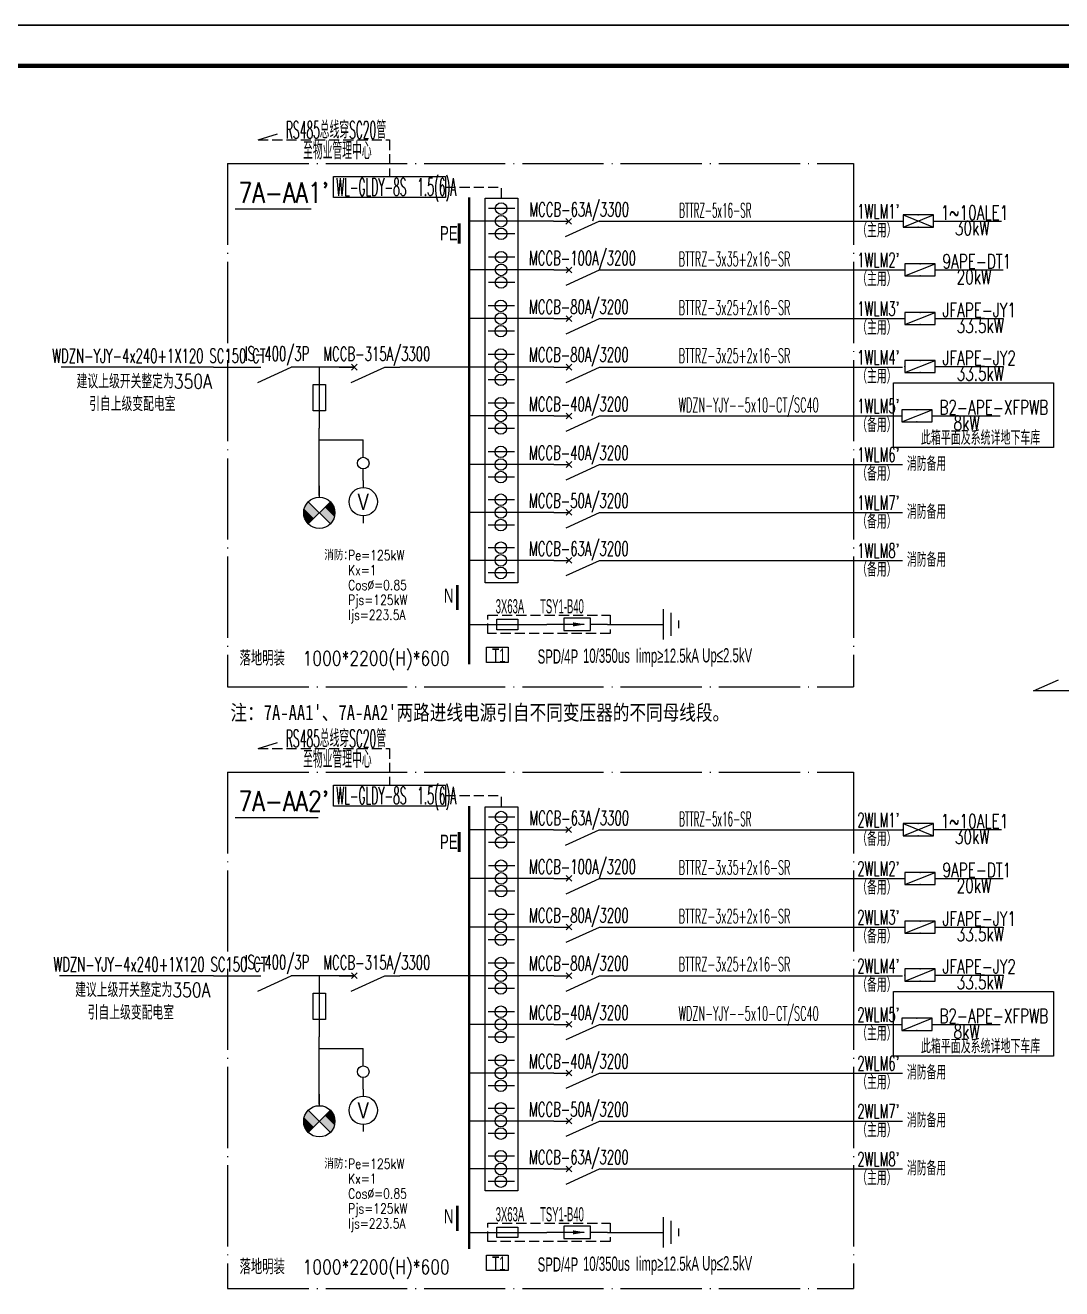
# Model space of a CAD drawing. Extents: x -127004 to 341119, y -13158 to 456864.
# Drawn here: x 176552 to 202085, y 215241 to 246361 of the extents above; entities that cross this region are included whole.
import ezdxf
from ezdxf.enums import TextEntityAlignment as Align

# ---------------------------------------------------------------- set-up
doc = ezdxf.new("R2010")
doc.units = 0
doc.header["$LTSCALE"] = 1000
doc.linetypes.add('DASH', pattern=[0.35, 0.25, -0.1])
doc.linetypes.add('DOTE', pattern=[2.42, 2, -0.2, 0.02, -0.2])
doc.layers.get('0').update_dxf_attribs({"linetype": 'CONTINUOUS'})
for name, color, linetype in [('D-TEXT', 7, 'CONTINUOUS'), ('DIM-箱柜', 3, 'CONTINUOUS'), ('DOTLN', 2, 'DASH'), ('EL-1', 4, 'DASH'), ('ELEMENT', 3, 'CONTINUOUS'), ('EQUIP-箱柜', 3, 'CONTINUOUS'), ('PUB_TEXT', 7, 'CONTINUOUS'), ('SHEBEI', 7, 'CONTINUOUS'), ('SIG_TEXT', 7, 'CONTINUOUS'), ('TEL_TEXT', 3, 'CONTINUOUS'), ('TEL_TITLE', 7, 'CONTINUOUS'), ('WIRE', 4, 'CONTINUOUS'), ('WIRE-照明', 1, 'CONTINUOUS'), ('XT', 6, 'CONTINUOUS'), ('内审意见修改', 2, 'CONTINUOUS')]:
    doc.layers.add(name, color=color, linetype=linetype)
doc.layers.add('内审要求修改2.10', color=6, linetype='CONTINUOUS', plot=False)
doc.styles.add('_COMPLEX', font='ros.shx', dxfattribs={"width": 0.6, "bigfont": 'jd.shx'})
doc.styles.add('_HZTXT', font='ROMANS2', dxfattribs={"width": 0.8, "bigfont": 'HZDF2'})
doc.styles.add('_SIMPLEX', font='SIMPLEX.shx', dxfattribs={"width": 0.8})
doc.styles.add('_TCH_LABEL', font='COMPLEX', dxfattribs={"bigfont": 'GBCBIG'})
doc.styles.add('_TEL_DIM', font='ROMANS2', dxfattribs={"width": 0.8, "height": 3.5, "bigfont": 'HZDF2'})
doc.styles.add('_XCSG', font='XCSG.shx', dxfattribs={"width": 0.6})
doc.styles.add('B', font='ROMANS2', dxfattribs={"width": 0.8, "bigfont": 'HZDF2'})
doc.styles.get("Standard").update_dxf_attribs({"font": 'GBENOR', "bigfont": 'GBCBIG'})
doc.styles.add('黑体', font='simhei.ttf', dxfattribs={"width": 0.8})

# ---------------------------------------------------------------- blocks, each defined once
blk = doc.blocks.new('SADF AGF AERG AER GER')
at = {"layer": 'DIM-箱柜'}
blk.add_lwpolyline([(-462150, -1228514), (-378050, -1228514), (-378050, -1287914), (-462150, -1287914)], close=True, dxfattribs=at)
blk = doc.blocks.new('A$C6873132B')
at = {"layer": 'DIM-箱柜'}
blk.add_blockref('SADF AGF AERG AER GER', (378050, 1287914), dxfattribs=at)
blk = doc.blocks.new('M_M0')
blk.add_line((-0.25, -0.2), (0, -0.75))
for points in [[(0, 0), (0, -0.25)], [(0, -1), (0, -0.75)]]:
    blk.add_lwpolyline(points)
at = {"width": 0.8, "flags": 9}
blk.add_attdef('S', (0.25, -0.5), '', height=0.2, dxfattribs=at)
blk = doc.blocks.new('M_M7')
for p, q in [((-0.25, -0.2), (0, -0.75)), ((-0.047, -0.297), (0.047, -0.203)), ((-0.047, -0.203), (0.047, -0.297))]:
    blk.add_line(p, q)
for points in [[(0, 0), (0, -0.25)], [(0, -0.75), (0, -1)]]:
    blk.add_lwpolyline(points)
at = {"width": 0.8, "flags": 9}
blk.add_attdef('S', (0.25, -0.5), '', height=0.2, dxfattribs=at)
blk = doc.blocks.new('M_M58MSL')
for points in [[(0, 0), (0, -0.167)], [(0, -0.833), (0, -1)]]:
    blk.add_lwpolyline(points)
blk.add_circle((0, -0.5), 0.333)
at = {"style": '_SIMPLEX', "width": 0.8, "flags": 8}
blk.add_attdef('$TEXT$', text='', height=0.333, dxfattribs=at).set_placement((0, -0.5), align=Align.MIDDLE_CENTER)
at = {"width": 0.8, "flags": 9}
blk.add_attdef('S', (0.25, -0.5), '', height=0.2, dxfattribs=at)
blk = doc.blocks.new('M_M12')
for p, q in [((-0.1, -0.717), (-0.1, -0.283)), ((-0.1, -0.283), (0.1, -0.283)), ((0.1, -0.283), (0.1, -0.717)), ((0.1, -0.717), (-0.1, -0.717))]:
    blk.add_line(p, q)
blk.add_lwpolyline([(0, 0), (0, -1)])
at = {"width": 0.8, "flags": 9}
blk.add_attdef('S', (0.25, -0.5), '', height=0.2, dxfattribs=at)
blk = doc.blocks.new('M_M57DRB')
for p, q in [((0.259, -0.374), (-0.259, -0.893)), ((0.259, -0.893), (-0.259, -0.374))]:
    blk.add_line(p, q)
blk.add_lwpolyline([(0, 0), (0, -0.267)])
blk.add_circle((0, -0.633), 0.367)
for points in [[(-0.13, -0.763), (-0.354, -0.538), (0, -0.633), (-0.259, -0.374)], [(-0.225, -0.858), (-0.354, -0.728), (-0.13, -0.763), (-0.354, -0.538)], [(0.13, -0.504), (0.354, -0.728), (0, -0.633), (0.259, -0.893)], [(0.225, -0.409), (0.354, -0.538), (0.13, -0.504), (0.354, -0.728)], [(0.259, -0.374), (0.259, -0.374), (0.225, -0.409), (0.354, -0.538)], [(-0.259, -0.893), (-0.259, -0.893), (-0.225, -0.858), (-0.354, -0.728)]]:
    blk.add_solid(points)
at = {"width": 0.8, "flags": 9}
blk.add_attdef('S', (0.25, -0.5), '', height=0.2, dxfattribs=at)
blk = doc.blocks.new('$equip$00001424')
for p, q in [((-0.75, 0), (0.75, 0.6)), ((-0.75, 0.6), (0.75, 0)), ((0.75, 0.6), (-0.75, 0.6)), ((-0.75, 0.6), (-0.75, 0)), ((-0.75, 0), (0.75, 0)), ((0.75, 0), (0.75, 0.6))]:
    blk.add_line(p, q)
for p in [(-0.75, 0.3), (0, 0.6), (0, 0), (0.75, 0.3)]:
    blk.add_point(p)
at = {"style": '_TCH_LABEL', "flags": 9}
blk.add_attdef('A', (0, 0), '', height=0.00002, dxfattribs=at)
blk = doc.blocks.new('$equip$00001416')
for p, q in [((0.75, 0.6), (-0.75, 0.6)), ((-0.75, 0), (0.75, 0.6)), ((-0.75, 0.6), (-0.75, 0)), ((-0.75, 0), (0.75, 0)), ((0.75, 0), (0.75, 0.6))]:
    blk.add_line(p, q)
for p in [(-0.75, 0.3), (0, 0.6), (0, 0), (0.75, 0.3)]:
    blk.add_point(p)
at = {"style": '_TCH_LABEL', "flags": 9}
blk.add_attdef('A', (0, 0), '', height=0.00002, dxfattribs=at)
blk = doc.blocks.new('M_M24')
for p, q in [((-0.25, -0.375), (0.25, -0.375)), ((-0.1875, -0.5), (0.1875, -0.5)), ((-0.0625, -0.625), (0.0625, -0.625))]:
    blk.add_line(p, q)
blk.add_lwpolyline([(0, 0), (0, -0.375)])
at = {"width": 0.8, "flags": 9}
blk.add_attdef('S', (0.25, -0.5), '', height=0.2, dxfattribs=at)
blk = doc.blocks.new('M_M17')
for p, q in [((-0.1, -0.717), (-0.1, -0.283)), ((-0.1, -0.283), (0.1, -0.283)), ((0, -0.383), (0, -0.717)), ((0.1, -0.283), (0.1, -0.717)), ((0.1, -0.717), (-0.1, -0.717))]:
    blk.add_line(p, q)
for points in [[(0, 0), (0, -0.283)], [(0, -0.717), (0, -1)]]:
    blk.add_lwpolyline(points)
for points in [[(-0.033, -0.567), (0.033, -0.567), (0, -0.367), (0.033, -0.567)], [(0.033, -0.567), (0, -0.367), (-0.033, -0.567), (0.033, -0.567)], [(0, -0.367), (-0.033, -0.567), (0.033, -0.567), (0, -0.367)]]:
    blk.add_solid(points)
at = {"width": 0.8, "flags": 9}
blk.add_attdef('S', (0.25, -0.5), '', height=0.2, dxfattribs=at)
blk = doc.blocks.new('T1')
at = {"layer": 'DOTLN', "linetype": 'DASH', "elevation": -4260}
blk.add_lwpolyline([(42028, 231032), (45043, 231032), (45043, 230576), (42028, 230576)], close=True, dxfattribs=at)
at = {"layer": 'ELEMENT', "elevation": -4260}
blk.add_lwpolyline([(42254, 230674), (42254, 230934), (42764, 230934), (42764, 230674)], close=True, dxfattribs=at)
at = {"layer": 'TEL_TEXT', "ltscale": 2}
blk.add_lwpolyline([(41994, 230241), (42528, 230241), (42528, 229865), (41994, 229865)], close=True, dxfattribs=at)
at = {"layer": 'WIRE-照明'}
for p, q in [((41567, 230804), (42330, 230804)), ((42330, 230804), (43480, 230804)), ((44980, 230804), (45793, 230804))]:
    blk.add_line(p, q, dxfattribs=at)
at = {"layer": 'ELEMENT', "yscale": 1500, "zscale": 1500}
for name, p, xscale, rotation in [('M_M17', (44980, 230804), -1500, 270), ('M_M24', (45793, 230804), 1500, 90)]:
    blk.add_blockref(name, p, dxfattribs=dict(at, xscale=xscale, rotation=rotation))
at = {"layer": 'TEL_TEXT', "ltscale": 2, "style": '_COMPLEX'}
for s, width, p in [('3X63A      TSY1-B40', 0.5, (42222, 231075)), ('T1', 0.6, (42135, 229861)), ('SPD/4P', 0.6, (43255, 229838)), ('10/350us', 0.6, (44372, 229857)), ('Iimp≥12.5kA', 0.6, (45671, 229858)), ('Up≤2.5kV', 0.6, (47309, 229868))]:
    blk.add_text(s, height=350, dxfattribs=dict(at, width=width)).set_placement(p)

msp = doc.modelspace()

# ---------------------------------------------------------------- linework, layer by layer
at = {"color": 0}
for p, q in [((182287, 243536, 0), (182763, 243687, 0)), ((182287, 228546, 0), (182763, 228697, 0))]:
    msp.add_line(p, q, dxfattribs=at)
at = {"linetype": 'DASH'}
for p, q in [((182287, 243536, 0), (185523, 243536, 0)), ((185523, 243536, 0), (185523, 242636, 0)), ((186902, 242376), (188285, 242376)), ((188285, 242100), (188285, 242376)), ((182287, 228546, 0), (185523, 228546, 0)), ((185523, 228546, 0), (185523, 227646, 0)), ((186902, 227387), (188285, 227387)), ((188285, 227110), (188285, 227387))]:
    msp.add_line(p, q, dxfattribs=at)
at = {"color": 2, "elevation": 0}
for points in [[(184145, 242636), (186902, 242636), (186902, 242117), (184145, 242117)], [(184145, 227646), (186902, 227646), (186902, 227127), (184145, 227127)]]:
    msp.add_lwpolyline(points, close=True, dxfattribs=at)
at = {"color": 0}
for points in [[(187880, 242100), (188689, 242100), (188689, 232627), (187880, 232627)], [(187880, 227110), (188689, 227110), (188689, 217656), (187880, 217656)]]:
    msp.add_lwpolyline(points, close=True, dxfattribs=at)
at = {"linetype": 'Continuous', "const_width": 72.9}
for points in [[(187238, 241480), (187238, 240983)], [(187196, 232574), (187196, 231956)], [(187238, 226491), (187238, 225994)], [(187196, 217285), (187196, 216666)]]:
    msp.add_lwpolyline(points, dxfattribs=at)
for points in [[(197944, 237551), (201879, 237551), (201879, 235962), (197944, 235962)], [(197944, 222561), (201879, 222561), (201879, 220972), (197944, 220972)]]:
    msp.add_lwpolyline(points, close=True)
at = {"color": 2}
for centre in [(188275, 241847, 0), (188275, 241535, 0), (188275, 241224, 0), (188275, 240648, 0), (188275, 240336, 0), (188275, 240026, 0), (188267, 239449, 0), (188267, 239137, 0), (188267, 238827, 0), (188267, 238251, 0), (188267, 237939, 0), (188267, 237628, 0), (188267, 237052, 0), (188267, 236740, 0), (188267, 236430, 0), (188267, 235854, 0), (188267, 235542, 0), (188267, 235231, 0), (188267, 234673, 0), (188267, 234361, 0), (188267, 234050, 0), (188267, 233492, 0), (188267, 233180, 0), (188267, 232870, 0), (188275, 226857, 0), (188275, 226545, 0), (188275, 226235, 0), (188275, 225658, 0), (188275, 225346, 0), (188275, 225036, 0), (188267, 224460, 0), (188267, 224148, 0), (188267, 223837, 0), (188267, 223261, 0), (188267, 222949, 0), (188267, 222639, 0), (188267, 222063, 0), (188267, 221751, 0), (188267, 221440, 0), (188267, 220864, 0), (188267, 220552, 0), (188267, 220241, 0), (188267, 219683, 0), (188267, 219371, 0), (188267, 219061, 0), (188267, 218502, 0), (188267, 218190, 0), (188267, 217880, 0)]:
    msp.add_circle(centre, 143, dxfattribs=at)
for centre in [(184878, 235576), (184878, 220586)]:
    msp.add_circle(centre, 143)
at = {"layer": 'PUB_TEXT', "color": 2}
for p, q in [((183599, 241830), (181725, 241830)), ((183769, 226840), (181725, 226840))]:
    msp.add_line(p, q, dxfattribs=at)
at = {"layer": 'SHEBEI', "linetype": 'DOTE'}
for p, q in [((181538, 242954), (196958, 242954)), ((181538, 242954), (181538, 230069)), ((196958, 242954), (196958, 230069)), ((181538, 230069), (196958, 230069)), ((181538, 227964), (196958, 227964)), ((181538, 227964), (181538, 215250)), ((196958, 227964), (196958, 215250)), ((181538, 215250), (196958, 215250))]:
    msp.add_line(p, q, dxfattribs=at)
at = {"layer": 'TEL_TITLE'}
for points in [[(148461, 246361), (232561, 246361), (232561, 305761), (148461, 305761)], [(148461, 186961), (232561, 186961), (232561, 246361), (148461, 246361)]]:
    msp.add_lwpolyline(points, close=True, dxfattribs=at)
at = {"layer": 'TEL_TITLE', "const_width": 100}
msp.add_lwpolyline([(150961, 187961), (231561, 187961), (231561, 245361), (150961, 245361)], close=True, dxfattribs=at)
at = {"layer": 'WIRE', "color": 4}
for p, q in [((188610, 241847, 0), (187967, 241847, 0)), ((188610, 241535, 0), (187967, 241535, 0)), ((188610, 241224, 0), (187967, 241224, 0)), ((188610, 240648, 0), (187967, 240648, 0)), ((188610, 240336, 0), (187967, 240336, 0)), ((188610, 240026, 0), (187967, 240026, 0)), ((188602, 239449, 0), (187959, 239449, 0)), ((188602, 239137, 0), (187959, 239137, 0)), ((188602, 238827, 0), (187959, 238827, 0)), ((188602, 238251, 0), (187959, 238251, 0)), ((188602, 237939, 0), (187959, 237939, 0)), ((188602, 237628, 0), (187959, 237628, 0)), ((188602, 237052, 0), (187959, 237052, 0)), ((188602, 236740, 0), (187959, 236740, 0)), ((188602, 236430, 0), (187959, 236430, 0)), ((188602, 235854, 0), (187959, 235854, 0)), ((188602, 235542, 0), (187959, 235542, 0)), ((188602, 235231, 0), (187959, 235231, 0)), ((188602, 234673, 0), (187959, 234673, 0)), ((188602, 234361, 0), (187959, 234361, 0)), ((188602, 234050, 0), (187959, 234050, 0)), ((188602, 233492, 0), (187959, 233492, 0)), ((188602, 233180, 0), (187959, 233180, 0)), ((188602, 232870, 0), (187959, 232870, 0)), ((188610, 226857, 0), (187967, 226857, 0)), ((188610, 226545, 0), (187967, 226545, 0)), ((188610, 226235, 0), (187967, 226235, 0)), ((188610, 225658, 0), (187967, 225658, 0)), ((188610, 225346, 0), (187967, 225346, 0)), ((188610, 225036, 0), (187967, 225036, 0)), ((188602, 224460, 0), (187959, 224460, 0)), ((188602, 224148, 0), (187959, 224148, 0)), ((188602, 223837, 0), (187959, 223837, 0)), ((188602, 223261, 0), (187959, 223261, 0)), ((188602, 222949, 0), (187959, 222949, 0)), ((188602, 222639, 0), (187959, 222639, 0)), ((188602, 222063, 0), (187959, 222063, 0)), ((188602, 221751, 0), (187959, 221751, 0)), ((188602, 221440, 0), (187959, 221440, 0)), ((188602, 220864, 0), (187959, 220864, 0)), ((188602, 220552, 0), (187959, 220552, 0)), ((188602, 220241, 0), (187959, 220241, 0)), ((188602, 219683, 0), (187959, 219683, 0)), ((188602, 219371, 0), (187959, 219371, 0)), ((188602, 219061, 0), (187959, 219061, 0)), ((188602, 218502, 0), (187959, 218502, 0)), ((188602, 218190, 0), (187959, 218190, 0)), ((188602, 217880, 0), (187959, 217880, 0))]:
    msp.add_line(p, q, dxfattribs=at)
at = {"layer": 'WIRE-照明'}
for p, q in [((189561, 241535), (187485, 241535)), ((191061, 241535), (192089, 241535)), ((191606, 241535), (198177, 241535)), ((198927, 241538), (200601, 241538)), ((189573, 240336), (187485, 240336)), ((191073, 240336), (192171, 240336)), ((191689, 240336), (198210, 240336)), ((198970, 240336), (200643, 240336)), ((189573, 239137), (187485, 239137)), ((191073, 239137), (192171, 239137)), ((191689, 239137), (198210, 239137)), ((198970, 239137), (200643, 239137)), ((181191, 237939), (177434, 237939)), ((181191, 237939), (182086, 237939)), ((184620, 237939), (183382, 237939)), ((187485, 237939), (185781, 237939)), ((189573, 237939), (187485, 237939)), ((191073, 237939), (192171, 237939)), ((191689, 237939), (198163, 237939)), ((198970, 237957), (200643, 237957)), ((189573, 236740), (187485, 236740)), ((191073, 236740), (192171, 236740)), ((191689, 236740), (198163, 236740)), ((198893, 236740), (200567, 236740)), ((183796, 234780), (183796, 236439)), ((183796, 236150), (184878, 236150)), ((184878, 235720), (184878, 236150)), ((184878, 235150), (184878, 235434)), ((189573, 235542), (187485, 235542)), ((191073, 235542), (192171, 235542)), ((191689, 235542), (198163, 235542)), ((189573, 234361), (187485, 234361)), ((191073, 234361), (192171, 234361)), ((191689, 234361), (198163, 234361)), ((189573, 233180), (187485, 233180)), ((191073, 233180), (192171, 233180)), ((191689, 233180), (198163, 233180)), ((189561, 226545), (187485, 226545)), ((191061, 226545), (192089, 226545)), ((191061, 226545), (192089, 226545)), ((191606, 226545), (198177, 226545)), ((198927, 226548), (200601, 226548)), ((189573, 225346), (187485, 225346)), ((191073, 225346), (192171, 225346)), ((191073, 225346), (192171, 225346)), ((191689, 225346), (198210, 225346)), ((198970, 225346), (200643, 225346)), ((189573, 224148), (187485, 224148)), ((191073, 224148), (192171, 224148)), ((191073, 224148), (192171, 224148)), ((191689, 224148), (198210, 224148)), ((198970, 224148), (200643, 224148)), ((181191, 222949), (177398, 222949)), ((181191, 222949), (182086, 222949)), ((184620, 222949), (183382, 222949)), ((187485, 222949), (185781, 222949)), ((189573, 222949), (187485, 222949)), ((191073, 222949), (192171, 222949)), ((191073, 222949), (192171, 222949)), ((191689, 222949), (198163, 222949)), ((198970, 222967), (200643, 222967)), ((189573, 221751), (187485, 221751)), ((191073, 221751), (192171, 221751)), ((191073, 221751), (192171, 221751)), ((191689, 221751), (198163, 221751)), ((198893, 221751), (200567, 221751)), ((183796, 219790), (183796, 221449)), ((183796, 221160), (184878, 221160)), ((184878, 220730), (184878, 221160)), ((184878, 220160), (184878, 220445)), ((189573, 220552), (187485, 220552)), ((191073, 220552), (192171, 220552)), ((191073, 220552), (192171, 220552)), ((191689, 220552), (198163, 220552)), ((189573, 219371), (187485, 219371)), ((191073, 219371), (192171, 219371)), ((191073, 219371), (192171, 219371)), ((191689, 219371), (198163, 219371)), ((189573, 218190), (187485, 218190)), ((191073, 218190), (192171, 218190)), ((191073, 218190), (192171, 218190)), ((191689, 218190), (198163, 218190))]:
    msp.add_line(p, q, dxfattribs=at)
at = {"layer": 'WIRE-照明', "const_width": 60}
for points in [[(187485, 242120), (187485, 230621)], [(187485, 227130), (187485, 216222)]]:
    msp.add_lwpolyline(points, dxfattribs=at)
at = {"layer": 'XT'}
for p, q in [((201387, 229969), (202002, 230236)), ((206893, 229969), (201387, 229969))]:
    msp.add_line(p, q, dxfattribs=at)

# ---------------------------------------------------------------- block references
at = {"layer": 'DIM-箱柜'}
for p in [(610611, 1534275), (610611, 1474875)]:
    msp.add_blockref('SADF AGF AERG AER GER', p, dxfattribs=at)
at = {"layer": 'EL-1'}
for p in [(145919, 800), (145919, -14175)]:
    msp.add_blockref('T1', p, dxfattribs=at)
at = {"layer": 'ELEMENT', "xscale": 1500, "yscale": 1500, "zscale": 1500, "rotation": 90}
for p in [(189561, 241535), (189573, 240336), (189573, 239137), (184281, 237939), (189573, 237939), (189573, 236740), (189573, 235542), (189573, 234361), (189573, 233180), (189561, 226545), (189561, 226545), (189573, 225346), (189573, 225346), (189573, 224148), (189573, 224148), (184281, 222949), (189573, 222949), (189573, 222949), (189573, 221751), (189573, 221751), (189573, 220552), (189573, 220552), (189573, 219371), (189573, 219371), (189573, 218190), (189573, 218190)]:
    msp.add_blockref('M_M7', p, dxfattribs=at)
at = {"layer": 'ELEMENT', "linetype": 'ByBlock', "xscale": 1500, "yscale": 1500, "zscale": 1500, "rotation": 90}
for p in [(181980, 237939), (181980, 222949)]:
    msp.add_blockref('M_M0', p, dxfattribs=at)
at = {"layer": 'ELEMENT'}
for name, p, xscale, yscale, zscale in [('M_M12', (183796, 237939), 1500, 1500, 1500), ('M_M57DRB', (183796, 235018), 1050, 1050, 1050), ('M_M12', (183796, 222949), 1500, 1500, 1500), ('M_M57DRB', (183796, 220029), 1050, 1050, 1050)]:
    msp.add_blockref(name, p, dxfattribs=dict(at, xscale=xscale, yscale=yscale, zscale=zscale))
ref = msp.add_blockref('M_M58MSL', (184878, 235150), dxfattribs=dict(at, xscale=1050, yscale=1050, zscale=1050))
ref.add_attrib('$TEXT$', 'V', dxfattribs={"layer": '0', "height": 400, "style": '_XCSG', "width": 0.8, "flags": 8}).set_placement((184878, 234625), align=Align.MIDDLE_CENTER)
ref = msp.add_blockref('M_M58MSL', (184878, 220160), dxfattribs=dict(at, xscale=1050, yscale=1050, zscale=1050))
ref.add_attrib('$TEXT$', 'V', dxfattribs={"layer": '0', "height": 400, "style": '_XCSG', "width": 0.8, "flags": 8}).set_placement((184878, 219635), align=Align.MIDDLE_CENTER)
at = {"layer": 'EQUIP-箱柜', "xscale": 500, "yscale": 500, "zscale": 500}
for name, p in [('$equip$00001424', (198552, 241388)), ('$equip$00001416', (198595, 240186)), ('$equip$00001416', (198595, 238987)), ('$equip$00001416', (198595, 237807)), ('$equip$00001416', (198518, 236590)), ('$equip$00001424', (198552, 226398)), ('$equip$00001416', (198595, 225196)), ('$equip$00001416', (198595, 223998)), ('$equip$00001416', (198595, 222817)), ('$equip$00001416', (198518, 221601))]:
    msp.add_blockref(name, p, dxfattribs=at)
at = {"layer": '内审要求修改2.10'}
msp.add_blockref('A$C6873132B', (232561, 186961), dxfattribs=at)

# ---------------------------------------------------------------- texts
at = {"layer": 'D-TEXT', "color": 0, "style": '_HZTXT', "width": 0.45}
for s, height, p in [('RS485总线穿SC20管', 428.57, (182973, 243570, 0)), ('至物业管理中心', 428.6, (183396, 243057, 0)), ('RS485总线穿SC20管', 428.57, (182973, 228580, 0)), ('至物业管理中心', 428.6, (183396, 228068, 0))]:
    msp.add_text(s, height=height, dxfattribs=at).set_placement(p)
at = {"layer": 'PUB_TEXT', "color": 2, "style": '_HZTXT', "width": 0.8}
for s, p in [("7A-AA1'", (181801, 241990)), ("7A-AA2'", (181801, 227000))]:
    msp.add_text(s, height=500, dxfattribs=at).set_placement(p)
at = {"layer": 'PUB_TEXT', "style": '_HZTXT'}
for s, height, width, p in [('BTTRZ-5x16-SR', 350, 0.45, (192659, 241628)), ("1WLM1'", 350, 0.6, (197048, 241603)), ('1~10ALE1', 350, 0.7, (199107, 241572)), ('（主用）', 350, 0.6, (197048, 241135)), ('30kW', 350, 0.7, (199455, 241188)), ('BTTRZ-3x35+2x16-SR', 350, 0.5, (192649, 240429)), ("1WLM2'", 350, 0.6, (197048, 240403)), ('9APE-DT1', 350, 0.7, (199149, 240371)), ('（主用）', 350, 0.6, (197048, 239936)), ('20kW', 350, 0.7, (199497, 239986)), ('BTTRZ-3x25+2x16-SR', 350, 0.5, (192649, 239231)), ("1WLM3'", 350, 0.6, (197048, 239204)), ('JFAPE-JY1', 350, 0.7, (199149, 239172)), ('（主用）', 350, 0.6, (197048, 238738)), ('33.5kW', 350, 0.7, (199497, 238787)), ('WDZN-YJY-4x240+1X120 SC150 CT', 350, 0.6, (177217, 238045)), ('IS-400/3P', 350, 0.6, (181956, 238097)), ('MCCB-315A/3300', 350, 0.6, (183895, 238092)), ('BTTRZ-3x25+2x16-SR', 350, 0.5, (192649, 238050)), ("1WLM4'", 350, 0.6, (197048, 238005)), ('JFAPE-JY2', 350, 0.7, (199149, 237992)), ('建议上级开关整定为350A', 350, 0.8, (177818, 237415)), ('（主用）', 350, 0.6, (197048, 237539)), ('33.5kW', 350, 0.7, (199497, 237607)), ('引自上级变配电室', 350, 0.8, (178125, 236858)), ('WDZN-YJY--5x10-CT/SC40', 350, 0.5, (192649, 236833)), ("1WLM5'", 350, 0.6, (197048, 236807)), ('B2-APE-XFPWB', 350, 0.7, (199073, 236775)), ('（备用）', 350, 0.6, (197048, 236340)), ('8kW', 350, 0.7, (199420, 236390)), ('此箱平面及系统详地下车库', 350, 0.7, (198617, 236026)), ("1WLM6'", 350, 0.6, (197048, 235608)), ('消防备用', 350, 0.6, (198272, 235384)), ('（备用）', 350, 0.6, (197048, 235142)), ("1WLM7'", 350, 0.6, (197048, 234427)), ('（备用）', 350, 0.6, (197048, 233961)), ('消防备用', 350, 0.6, (198272, 234203)), ("1WLM8'", 350, 0.6, (197048, 233247)), ('消防备用', 350, 0.6, (198272, 233022)), ('（备用）', 350, 0.6, (197048, 232780)), ('落地明装', 367.5, 0.8, (181831, 230587)), ('BTTRZ-5x16-SR', 350, 0.45, (192659, 226638)), ("2WLM1'", 350, 0.6, (197048, 226613)), ('1~10ALE1', 350, 0.7, (199107, 226583)), ('（备用）', 350, 0.6, (197048, 226145)), ('30kW', 350, 0.7, (199455, 226198)), ('BTTRZ-3x35+2x16-SR', 350, 0.5, (192649, 225440)), ("2WLM2'", 350, 0.6, (197048, 225413)), ('9APE-DT1', 350, 0.7, (199149, 225381)), ('（备用）', 350, 0.6, (197048, 224947)), ('20kW', 350, 0.7, (199497, 224996)), ('BTTRZ-3x25+2x16-SR', 350, 0.5, (192649, 224241)), ("2WLM3'", 350, 0.6, (197048, 224214)), ('JFAPE-JY1', 350, 0.7, (199149, 224183)), ('（备用）', 350, 0.6, (197048, 223748)), ('33.5kW', 350, 0.7, (199497, 223798)), ('IS-400/3P', 350, 0.6, (181956, 223108)), ('MCCB-315A/3300', 350, 0.6, (183895, 223102)), ('WDZN-YJY-4x240+1X120 SC150 CT', 350, 0.6, (177246, 223055)), ('BTTRZ-3x25+2x16-SR', 350, 0.5, (192649, 223060)), ("2WLM4'", 350, 0.6, (197048, 223016)), ('JFAPE-JY2', 350, 0.7, (199149, 223002)), ('（备用）', 350, 0.6, (197048, 222549)), ('33.5kW', 350, 0.7, (199497, 222617)), ('建议上级开关整定为350A', 350, 0.8, (177782, 222425)), ('引自上级变配电室', 350, 0.8, (178089, 221869)), ('引自上级变配电室', 350, 0.8, (178089, 221869)), ('WDZN-YJY--5x10-CT/SC40', 350, 0.5, (192649, 221844)), ("2WLM5'", 350, 0.6, (197048, 221817)), ('B2-APE-XFPWB', 350, 0.7, (199073, 221785)), ('（主用）', 350, 0.6, (197048, 221351)), ('8kW', 350, 0.7, (199420, 221401)), ('此箱平面及系统详地下车库', 350, 0.7, (198617, 221037)), ("2WLM6'", 350, 0.6, (197048, 220619)), ('消防备用', 350, 0.6, (198272, 220394)), ('（主用）', 350, 0.6, (197048, 220152)), ("2WLM7'", 350, 0.6, (197048, 219438)), ('消防备用', 350, 0.6, (198272, 219214)), ('（主用）', 350, 0.6, (197048, 218971)), ("2WLM8'", 350, 0.6, (197048, 218257)), ('（主用）', 350, 0.6, (197048, 217791)), ('消防备用', 350, 0.6, (198272, 218033)), ('落地明装', 367.5, 0.8, (181831, 215597))]:
    msp.add_text(s, height=height, dxfattribs=dict(at, width=width)).set_placement(p)
at = {"layer": 'SIG_TEXT', "style": '_TEL_DIM', "width": 0.8}
for s, p in [('消防：', (183919, 233186)), ('Pe=125kW', (184502, 233186)), ('Kx=1', (184502, 232819)), ('Cos%%C=0.85', (184502, 232451)), ('Pjs=125kW', (184502, 232084)), ('Ijs=223.5A', (184502, 231716)), ('消防：', (183919, 218196)), ('Pe=125kW', (184502, 218196)), ('Kx=1', (184502, 217829)), ('Cos%%C=0.85', (184502, 217461)), ('Pjs=125kW', (184502, 217094)), ('Ijs=223.5A', (184502, 216726))]:
    msp.add_text(s, height=245, dxfattribs=at).set_placement(p)
at = {"layer": 'TEL_TEXT', "ltscale": 2, "style": '_COMPLEX', "width": 0.7}
for s, p in [('PE', (186768, 241064)), ('N', (186866, 232137)), ('PE', (186768, 226074)), ('N', (186866, 216848))]:
    msp.add_text(s, height=350, dxfattribs=at).set_placement(p)
at = {"layer": 'TEL_TEXT', "style": '黑体', "width": 0.8}
msp.add_text("注：7A-AA1'、7A-AA2'两路进线电源引自不同变压器的不同母线段。", height=375.53, dxfattribs=at).set_placement((181607, 229245, 749))
at = {"layer": '内审意见修改', "color": 2, "style": '_HZTXT', "width": 0.45}
msp.add_text('WL-GLDY-8S  1.5(6)A', height=428.57, dxfattribs=at).set_placement((184208, 242163, 0))
at = {"layer": '内审意见修改', "linetype": 'Continuous', "style": 'B', "oblique": 1, "width": 0.6}
for s, p in [('MCCB-63A/3300', (188967, 241649)), ('MCCB-100A/3200', (188958, 240451)), ('MCCB-80A/3200', (188958, 239252)), ('MCCB-80A/3200', (188958, 238071)), ('MCCB-40A/3200', (188958, 236855)), ('MCCB-40A/3200', (188958, 235656)), ('MCCB-50A/3200', (188958, 234475)), ('MCCB-63A/3200', (188958, 233295)), ('MCCB-63A/3300', (188967, 226660)), ('MCCB-100A/3200', (188958, 225461)), ('MCCB-80A/3200', (188958, 224262)), ('MCCB-80A/3200', (188958, 223082)), ('MCCB-40A/3200', (188958, 221865)), ('MCCB-40A/3200', (188958, 220667)), ('MCCB-50A/3200', (188958, 219486)), ('MCCB-63A/3200', (188958, 218305))]:
    msp.add_text(s, height=350, dxfattribs=at).set_placement(p)
at = {"layer": '内审意见修改', "style": '_HZTXT'}
for s, height, width, p in [('1000*2200(H)*600', 350, 0.8, (183384, 230593)), ('WL-GLDY-8S  1.5(6)A', 428.57, 0.45, (184208, 227173, 0)), ('1000*2200(H)*600', 350, 0.8, (183384, 215603))]:
    msp.add_text(s, height=height, dxfattribs=dict(at, width=width)).set_placement(p)

doc.saveas('drawing.dxf')
